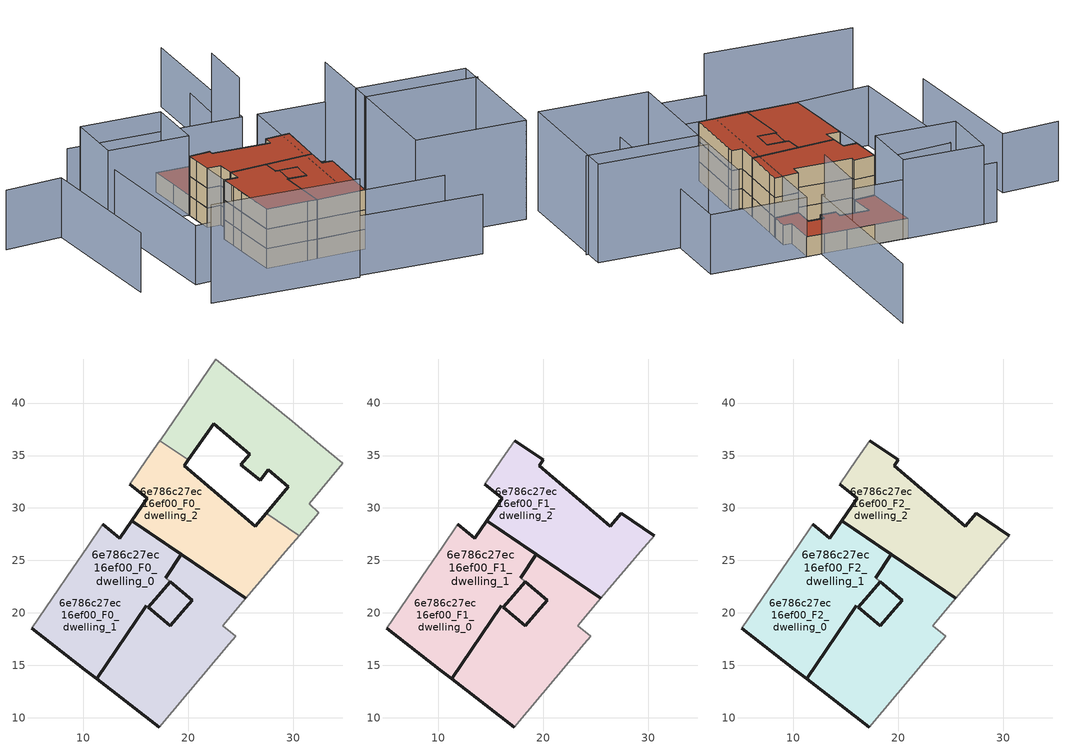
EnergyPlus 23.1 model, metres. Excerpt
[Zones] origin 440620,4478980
6e786c27ec16ef00_F0_dwelling_0
 floor ground (EU_floor_Construction): 16.17,20.53 17.13,21.65 18.28,22.97 17.82,23.36 19.34,25.58 14.62,28.8 13.47,27.1 11.84,28.43 10.35,26.28 8.96,24.26 5.06,18.53 10.11,14.6 11.25,13.73 15.99,20.67 15.99,20.68 z0; 11.25,13.73 15.99,20.68 15.99,20.67 z0; 23.88,17.04 24.49,17.76 23.27,18.78 25.48,21.39 19.34,25.58 17.83,23.36 17.82,23.36 18.28,22.97 20.37,21.22 19.41,20.09 18.28,18.76 16.17,20.53 15.99,20.68 11.25,13.73 17.22,9.13 z0; 19.41,20.09 20.37,21.22 18.28,22.97 17.13,21.65 16.17,20.53 18.28,18.76 z0; 17.83,23.36 19.34,25.58 17.82,23.36 z0
 wall outside (EU_wall_Construction): 18.28,22.97 17.13,21.65 16.17,20.53 / 15.99,20.68 11.25,13.73 10.11,14.6 5.06,18.53 / 11.84,28.43 13.47,27.1 14.62,28.8 19.34,25.58 17.82,23.36 z0:3
 wall adiabatic (EU_wall_Construction): 5.06,18.53 8.96,24.26 10.35,26.28 11.84,28.43 z0:3
 wall to 6e786c27ec16ef00_F0_dwelling_1 (EU_wall_Construction): 17.82,23.36 18.28,22.97 / 16.17,20.53 15.99,20.68 z0:3
6e786c27ec16ef00_F0_dwelling_1
 floor ground (EU_floor_Construction): 16.17,20.53 17.13,21.65 18.28,22.97 17.82,23.36 19.34,25.58 14.62,28.8 13.47,27.1 11.84,28.43 10.35,26.28 8.96,24.26 5.06,18.53 10.11,14.6 11.25,13.73 15.99,20.67 15.99,20.68 z0; 11.25,13.73 15.99,20.68 15.99,20.67 z0; 23.88,17.04 24.49,17.76 23.27,18.78 25.48,21.39 19.34,25.58 17.83,23.36 17.82,23.36 18.28,22.97 20.37,21.22 19.41,20.09 18.28,18.76 16.17,20.53 15.99,20.68 11.25,13.73 17.22,9.13 z0; 19.41,20.09 20.37,21.22 18.28,22.97 17.13,21.65 16.17,20.53 18.28,18.76 z0; 17.83,23.36 19.34,25.58 17.82,23.36 z0
 wall outside (EU_wall_Construction): 17.22,9.13 11.25,13.73 15.99,20.67 15.99,20.68 / 16.17,20.53 18.28,18.76 19.41,20.09 20.37,21.22 18.28,22.97 / 17.82,23.36 17.83,23.36 19.34,25.58 25.48,21.39 z0:3
 wall adiabatic (EU_wall_Construction): 25.48,21.39 23.27,18.78 24.49,17.76 23.88,17.04 17.22,9.13 z0:3
6e786c27ec16ef00_F0_dwelling_2
 floor ground (EU_floor_Construction): 29.26,25.86 30.54,27.36 27.4,29.5 26.38,28.28 19.58,34.04 19.97,34.58 17.28,36.41 16.04,34.63 14.43,32.25 16.08,30.94 14.62,28.8 25.48,21.39 z0
 wall outside (EU_wall_Construction): 19.97,34.58 19.58,34.04 26.38,28.28 27.4,29.5 / 25.48,21.39 14.62,28.8 16.08,30.94 14.43,32.25 z0:3
 wall adiabatic (EU_wall_Construction): 30.54,27.36 29.26,25.86 25.48,21.39 / 14.43,32.25 16.04,34.63 17.28,36.41 z0:3
 wall to 6e786c27ec16ef00_F0_dwelling_3 (EU_wall_Construction): 17.28,36.41 19.96,34.58 / 27.4,29.5 30.54,27.36 z0:3
6e786c27ec16ef00_F0_dwelling_3
 floor ground (EU_floor_Construction): 32.44,29.57 31.5,30.42 34.72,34.28 32.58,36.05 29.91,38.26 22.62,44.2 19.84,40.14 17.36,36.53 17.28,36.41 19.97,34.58 22.4,38.01 25.83,35.1 24.99,34.11 26.83,32.62 27.61,33.62 29.51,32.02 27.4,29.5 30.54,27.36 z0
 wall outside (EU_wall_Construction): 27.4,29.5 29.51,32.02 27.61,33.62 26.83,32.62 24.99,34.11 25.83,35.1 22.4,38.01 19.97,34.58 z0:3
 wall adiabatic (EU_wall_Construction): 17.28,36.41 17.36,36.53 19.84,40.14 22.62,44.2 29.91,38.26 32.58,36.05 34.72,34.28 31.5,30.42 32.44,29.57 30.54,27.36 z0:3
 roof outside (EU_roof_Construction): 29.91,38.26 32.58,36.05 34.72,34.28 31.5,30.42 32.44,29.57 30.54,27.36 27.4,29.5 29.51,32.02 27.61,33.62 26.83,32.62 24.99,34.11 25.83,35.1 22.4,38.01 19.97,34.58 17.28,36.41 17.36,36.53 19.84,40.14 22.62,44.2 z3
6e786c27ec16ef00_F1_dwelling_0
 floor outside (EU_floor_Construction): 23.88,17.04 24.49,17.76 23.27,18.78 25.48,21.39 19.34,25.58 17.83,23.36 17.82,23.36 18.28,22.97 20.37,21.22 19.41,20.09 18.28,18.76 16.17,20.53 15.99,20.68 11.25,13.73 17.22,9.13 z3; 16.17,20.53 17.13,21.65 18.28,22.97 17.82,23.36 19.34,25.58 14.62,28.8 13.47,27.1 11.84,28.43 10.35,26.28 8.96,24.26 5.06,18.53 10.11,14.6 11.25,13.73 15.99,20.67 15.99,20.68 z3; 19.41,20.09 20.37,21.22 18.28,22.97 17.13,21.65 16.17,20.53 18.28,18.76 z3; 17.83,23.36 19.34,25.58 17.82,23.36 z3; 11.25,13.73 15.99,20.68 15.99,20.67 z3
 wall outside (EU_wall_Construction): 18.28,22.97 17.13,21.65 16.17,20.53 / 15.99,20.68 11.25,13.73 10.11,14.6 5.06,18.53 / 11.84,28.43 13.47,27.1 14.62,28.8 19.34,25.58 17.82,23.36 z3:6
 wall adiabatic (EU_wall_Construction): 5.06,18.53 8.96,24.26 10.35,26.28 11.84,28.43 z3:6
 wall to 6e786c27ec16ef00_F1_dwelling_1 (EU_wall_Construction): 17.82,23.36 18.28,22.97 / 16.17,20.53 15.99,20.68 z3:6
6e786c27ec16ef00_F1_dwelling_1
 floor to 6e786c27ec16ef00_F0_dwelling_1 (EU_floor_Construction): 23.88,17.04 24.49,17.76 23.27,18.78 25.48,21.39 19.34,25.58 17.83,23.36 17.82,23.36 18.28,22.97 20.37,21.22 19.41,20.09 18.28,18.76 16.17,20.53 15.99,20.68 11.25,13.73 17.22,9.13 z3; 11.25,13.73 15.99,20.68 15.99,20.67 z3; 16.17,20.53 17.13,21.65 18.28,22.97 17.82,23.36 19.34,25.58 14.62,28.8 13.47,27.1 11.84,28.43 10.35,26.28 8.96,24.26 5.06,18.53 10.11,14.6 11.25,13.73 15.99,20.67 15.99,20.68 z3; 17.83,23.36 19.34,25.58 17.82,23.36 z3; 19.41,20.09 20.37,21.22 18.28,22.97 17.13,21.65 16.17,20.53 18.28,18.76 z3
 wall outside (EU_wall_Construction): 17.22,9.13 11.25,13.73 15.99,20.67 15.99,20.68 / 16.17,20.53 18.28,18.76 19.41,20.09 20.37,21.22 18.28,22.97 / 17.82,23.36 17.83,23.36 19.34,25.58 25.48,21.39 z3:6
 wall adiabatic (EU_wall_Construction): 25.48,21.39 23.27,18.78 24.49,17.76 23.88,17.04 17.22,9.13 z3:6
6e786c27ec16ef00_F1_dwelling_2
 floor to 6e786c27ec16ef00_F0_dwelling_2 (EU_floor_Construction): 29.26,25.86 30.54,27.36 27.4,29.5 26.38,28.28 19.58,34.04 19.96,34.58 17.28,36.41 16.04,34.63 14.43,32.25 16.07,30.94 14.62,28.8 25.48,21.39 z3
 wall outside (EU_wall_Construction): 17.28,36.41 19.97,34.58 19.58,34.04 26.38,28.28 27.4,29.5 30.54,27.36 / 25.48,21.39 14.62,28.8 16.08,30.94 14.43,32.25 z3:6
 wall adiabatic (EU_wall_Construction): 30.54,27.36 29.26,25.86 25.48,21.39 / 14.43,32.25 16.04,34.63 17.28,36.41 z3:6
6e786c27ec16ef00_F2_dwelling_0
 floor outside (EU_floor_Construction): 23.88,17.04 24.49,17.76 23.27,18.78 25.48,21.39 19.34,25.58 17.83,23.36 17.82,23.36 18.28,22.97 20.37,21.22 19.41,20.09 18.28,18.76 16.17,20.53 15.99,20.68 11.25,13.73 17.22,9.13 z6; 16.17,20.53 17.13,21.65 18.28,22.97 17.82,23.36 19.34,25.58 14.62,28.8 13.47,27.1 11.84,28.43 10.35,26.28 8.96,24.26 5.06,18.53 10.11,14.6 11.25,13.73 15.99,20.67 15.99,20.68 z6; 19.41,20.09 20.37,21.22 18.28,22.97 17.13,21.65 16.17,20.53 18.28,18.76 z6; 17.83,23.36 19.34,25.58 17.82,23.36 z6; 11.25,13.73 15.99,20.68 15.99,20.67 z6
 wall outside (EU_wall_Construction): 18.28,22.97 17.13,21.65 16.17,20.53 / 15.99,20.68 11.25,13.73 10.11,14.6 5.06,18.53 / 11.84,28.43 13.47,27.1 14.62,28.8 19.34,25.58 17.82,23.36 z6:9
 wall adiabatic (EU_wall_Construction): 5.06,18.53 8.96,24.26 10.35,26.28 11.84,28.43 z6:9
 wall to 6e786c27ec16ef00_F2_dwelling_1 (EU_wall_Construction): 17.82,23.36 18.28,22.97 / 16.17,20.53 15.99,20.68 z6:9
 roof outside (EU_roof_Construction): 15.99,20.68 11.25,13.73 15.99,20.67 z9; 19.34,25.58 17.82,23.36 18.28,22.97 17.13,21.65 16.17,20.53 15.99,20.68 15.99,20.67 11.25,13.73 10.11,14.6 5.06,18.53 8.96,24.26 10.35,26.28 11.84,28.43 13.47,27.1 14.62,28.8 z9; 25.48,21.39 23.27,18.78 24.49,17.76 23.88,17.04 17.22,9.13 11.25,13.73 15.99,20.68 16.17,20.53 18.28,18.76 19.41,20.09 20.37,21.22 18.28,22.97 17.82,23.36 17.83,23.36 19.34,25.58 z9; 19.34,25.58 17.83,23.36 17.82,23.36 z9; 20.37,21.22 19.41,20.09 18.28,18.76 16.17,20.53 17.13,21.65 18.28,22.97 z9
6e786c27ec16ef00_F2_dwelling_1
 floor to 6e786c27ec16ef00_F1_dwelling_1 (EU_floor_Construction): 23.88,17.04 24.49,17.76 23.27,18.78 25.48,21.39 19.34,25.58 17.83,23.36 17.82,23.36 18.28,22.97 20.37,21.22 19.41,20.09 18.28,18.76 16.17,20.53 15.99,20.68 11.25,13.73 17.22,9.13 z6; 11.25,13.73 15.99,20.68 15.99,20.67 z6; 16.17,20.53 17.13,21.65 18.28,22.97 17.82,23.36 19.34,25.58 14.62,28.8 13.47,27.1 11.84,28.43 10.35,26.28 8.96,24.26 5.06,18.53 10.11,14.6 11.25,13.73 15.99,20.67 15.99,20.68 z6; 17.83,23.36 19.34,25.58 17.82,23.36 z6; 19.41,20.09 20.37,21.22 18.28,22.97 17.13,21.65 16.17,20.53 18.28,18.76 z6
 wall outside (EU_wall_Construction): 17.22,9.13 11.25,13.73 15.99,20.67 15.99,20.68 / 16.17,20.53 18.28,18.76 19.41,20.09 20.37,21.22 18.28,22.97 / 17.82,23.36 17.83,23.36 19.34,25.58 25.48,21.39 z6:9
 wall adiabatic (EU_wall_Construction): 25.48,21.39 23.27,18.78 24.49,17.76 23.88,17.04 17.22,9.13 z6:9
 roof outside (EU_roof_Construction): 15.99,20.68 11.25,13.73 15.99,20.67 z9; 19.34,25.58 17.82,23.36 18.28,22.97 17.13,21.65 16.17,20.53 15.99,20.68 15.99,20.67 11.25,13.73 10.11,14.6 5.06,18.53 8.96,24.26 10.35,26.28 11.84,28.43 13.47,27.1 14.62,28.8 z9; 25.48,21.39 23.27,18.78 24.49,17.76 23.88,17.04 17.22,9.13 11.25,13.73 15.99,20.68 16.17,20.53 18.28,18.76 19.41,20.09 20.37,21.22 18.28,22.97 17.82,23.36 17.83,23.36 19.34,25.58 z9; 19.34,25.58 17.83,23.36 17.82,23.36 z9; 20.37,21.22 19.41,20.09 18.28,18.76 16.17,20.53 17.13,21.65 18.28,22.97 z9
6e786c27ec16ef00_F2_dwelling_2
 floor to 6e786c27ec16ef00_F1_dwelling_2 (EU_floor_Construction): 29.26,25.86 30.54,27.36 27.4,29.5 26.38,28.28 19.58,34.04 19.96,34.58 17.28,36.41 16.04,34.63 14.43,32.25 16.07,30.94 14.62,28.8 25.48,21.39 z6
 wall outside (EU_wall_Construction): 17.28,36.41 19.97,34.58 19.58,34.04 26.38,28.28 27.4,29.5 30.54,27.36 / 25.48,21.39 14.62,28.8 16.08,30.94 14.43,32.25 z6:9
 wall adiabatic (EU_wall_Construction): 30.54,27.36 29.26,25.86 25.48,21.39 / 14.43,32.25 16.04,34.63 17.28,36.41 z6:9
 roof outside (EU_roof_Construction): 27.4,29.5 30.54,27.36 29.26,25.86 25.48,21.39 14.62,28.8 16.08,30.94 14.43,32.25 16.04,34.63 17.28,36.41 19.97,34.58 19.58,34.04 26.38,28.28 z9
shading: 47.42,6.31 34.14,17.27 / 34.14,17.27 42.72,27.67 / -9.28,20.17 7.93,5.53 / 32.58,36.05 38.73,43.29 / 23.42,4.35 36.29,19.86 / 36.29,19.86 49.28,9.08 / 49.28,9.08 36.42,-6.43 / 36.42,-6.43 23.42,4.35 z0:15; 8.4,6.08 22.92,-6.29 / 49.95,56.52 32.93,35.76 / 32.93,35.76 12.12,52.83 / -4.65,54.18 2.63,49.17 / 2.63,49.17 -10.01,30.79 / 34.7,34.29 46.05,24.92 / 46.05,24.92 26.6,1.38 / 26.6,1.38 15.25,10.75 / 15.25,10.75 34.7,34.29 / 18.06,37.56 5.06,18.53 / 5.06,18.53 -4.35,24.96 / -4.35,24.96 8.65,43.99 / 8.65,43.99 18.06,37.56 z0:9; 38.63,43.33 43.51,48.95 z0:6; 13.68,51.55 23.25,43.74 / 23.25,43.74 17.36,36.53 / 17.36,36.53 7.79,44.34 / 7.79,44.34 13.68,51.55 z0:12
[Building]
EU S2 Campaign: North Axis=0; Terrain=City; Solar Distribution=FullExterior
[Site:Location]
Madrid: Latitude=40.5; Longitude=-3.5; Time Zone=1; Elevation=609
[SizingPeriod:WeatherFileDays]
AnnualSizingPeriod: Begin Month=1; Begin Day of Month=1; End Month=12; End Day of Month=31; Day of Week for Start Day=Monday; Use Weather File Daylight Saving Period=No; Use Weather File Rain and Snow Indicators=No
[MATERIAL]
EU_InternalMass_Material: Roughness=MediumRough; Thickness=0.1; Conductivity=1; Density=1800; Specific Heat=900; Thermal Absorptance=0.9; Solar Absorptance=0.7; Visible Absorptance=0.7
[MATERIAL:NOMASS] Roughness=MediumRough; Thermal Absorptance=0.9; Solar Absorptance=0.7; Visible Absorptance=0.7
Name | Thermal Resistance
EU_wall_NoMass | 0.419739
EU_roof_NoMass | 0.352165
EU_floor_NoMass | 0.608284
[CONSTRUCTION]
EU_wall_Construction: EU_wall_NoMass
EU_roof_Construction: EU_roof_NoMass
EU_floor_Construction: EU_floor_NoMass
EU_InternalMass_Construction: EU_InternalMass_Material
[ZONE] Type=1; Multiplier=1; Ceiling Height=autocalculate; Floor Area=autocalculate; Part of Total Floor Area=Yes
Name | Volume
6e786c27ec16ef00_F0_dwelling_0; 6e786c27ec16ef00_F1_dwelling_0; 6e786c27ec16ef00_F2_dwelling_0; 6e786c27ec16ef00_F0_dwelling_1; 6e786c27ec16ef00_F1_dwelling_1; 6e786c27ec16ef00_F2_dwelling_1 | 664.011
6e786c27ec16ef00_F0_dwelling_2; 6e786c27ec16ef00_F1_dwelling_2; 6e786c27ec16ef00_F2_dwelling_2 | 318.719
6e786c27ec16ef00_F0_dwelling_3 | 318.721
[INTERNALMASS] Construction=EU_InternalMass_Construction
Name | Zone or ZoneList | Surface Area
6e786c27ec16ef00_F0_dwelling_0_EU_InternalMass | 6e786c27ec16ef00_F0_dwelling_0 | 107.563
6e786c27ec16ef00_F0_dwelling_1_EU_InternalMass | 6e786c27ec16ef00_F0_dwelling_1 | 104.911
6e786c27ec16ef00_F0_dwelling_2_EU_InternalMass | 6e786c27ec16ef00_F0_dwelling_2 | 106.24
6e786c27ec16ef00_F0_dwelling_3_EU_InternalMass | 6e786c27ec16ef00_F0_dwelling_3 | 106.241
6e786c27ec16ef00_F1_dwelling_0_EU_InternalMass | 6e786c27ec16ef00_F1_dwelling_0 | 142.812
6e786c27ec16ef00_F1_dwelling_1_EU_InternalMass | 6e786c27ec16ef00_F1_dwelling_1 | 141.012
6e786c27ec16ef00_F1_dwelling_2_EU_InternalMass | 6e786c27ec16ef00_F1_dwelling_2 | 141.137
6e786c27ec16ef00_F2_dwelling_0_EU_InternalMass | 6e786c27ec16ef00_F2_dwelling_0 | 142.812
6e786c27ec16ef00_F2_dwelling_1_EU_InternalMass | 6e786c27ec16ef00_F2_dwelling_1 | 141.012
6e786c27ec16ef00_F2_dwelling_2_EU_InternalMass | 6e786c27ec16ef00_F2_dwelling_2 | 141.137
[OTHEREQUIPMENT] Fuel Type=Electricity; Design Level Calculation Method=Watts/Area; Power per Zone Floor Area=1; Fraction Latent=0; Fraction Radiant=0; Fraction Lost=0; Carbon Dioxide Generation Rate=0; EndUse Subcategory=EU_Step8_InternalGains
Name | Zone or ZoneList or Space or SpaceList | Schedule
EU_Step8_InternalGain_6e786c27ec16ef00_F0_dwelling_0_f000 | 6e786c27ec16ef00_F0_dwelling_0 | EU_Step8_GainSchedule_6e786c27ec16ef00_F0_dwelling_0_f000
EU_Step8_InternalGain_6e786c27ec16ef00_F0_dwelling_1_f000 | 6e786c27ec16ef00_F0_dwelling_1 | EU_Step8_GainSchedule_6e786c27ec16ef00_F0_dwelling_1_f000
EU_Step8_InternalGain_6e786c27ec16ef00_F0_dwelling_2_f000 | 6e786c27ec16ef00_F0_dwelling_2 | EU_Step8_GainSchedule_6e786c27ec16ef00_F0_dwelling_2_f000
EU_Step8_InternalGain_6e786c27ec16ef00_F0_dwelling_3_f000 | 6e786c27ec16ef00_F0_dwelling_3 | EU_Step8_GainSchedule_6e786c27ec16ef00_F0_dwelling_3_f000
EU_Step8_InternalGain_6e786c27ec16ef00_F1_dwelling_0_f000 | 6e786c27ec16ef00_F1_dwelling_0 | EU_Step8_GainSchedule_6e786c27ec16ef00_F1_dwelling_0_f000
EU_Step8_InternalGain_6e786c27ec16ef00_F1_dwelling_1_f000 | 6e786c27ec16ef00_F1_dwelling_1 | EU_Step8_GainSchedule_6e786c27ec16ef00_F1_dwelling_1_f000
EU_Step8_InternalGain_6e786c27ec16ef00_F1_dwelling_2_f000 | 6e786c27ec16ef00_F1_dwelling_2 | EU_Step8_GainSchedule_6e786c27ec16ef00_F1_dwelling_2_f000
EU_Step8_InternalGain_6e786c27ec16ef00_F2_dwelling_0_f000 | 6e786c27ec16ef00_F2_dwelling_0 | EU_Step8_GainSchedule_6e786c27ec16ef00_F2_dwelling_0_f000
EU_Step8_InternalGain_6e786c27ec16ef00_F2_dwelling_1_f000 | 6e786c27ec16ef00_F2_dwelling_1 | EU_Step8_GainSchedule_6e786c27ec16ef00_F2_dwelling_1_f000
EU_Step8_InternalGain_6e786c27ec16ef00_F2_dwelling_2_f000 | 6e786c27ec16ef00_F2_dwelling_2 | EU_Step8_GainSchedule_6e786c27ec16ef00_F2_dwelling_2_f000
[ZONEVENTILATION:DESIGNFLOWRATE] Schedule=EU_AlwaysOn; Design Flow Rate Calculation Method=AirChanges/Hour; Air Changes per Hour=0.703302; Ventilation Type=Natural; Fan Pressure Rise=0; Fan Total Efficiency=1; Constant Term Coefficient=1; Temperature Term Coefficient=0; Velocity Term Coefficient=0; Velocity Squared Term Coefficient=0; Minimum Indoor Temperature=-100; Maximum Indoor Temperature=100; Delta Temperature=-100; Minimum Outdoor Temperature=-100; Maximum Outdoor Temperature=100; Maximum Wind Speed=40
Name | Zone or ZoneList or Space or SpaceList
EU_ConstantAir_6e786c27ec16ef00_F0_dwelling_0 | 6e786c27ec16ef00_F0_dwelling_0
EU_ConstantAir_6e786c27ec16ef00_F0_dwelling_1 | 6e786c27ec16ef00_F0_dwelling_1
EU_ConstantAir_6e786c27ec16ef00_F0_dwelling_2 | 6e786c27ec16ef00_F0_dwelling_2
EU_ConstantAir_6e786c27ec16ef00_F0_dwelling_3 | 6e786c27ec16ef00_F0_dwelling_3
EU_ConstantAir_6e786c27ec16ef00_F1_dwelling_0 | 6e786c27ec16ef00_F1_dwelling_0
EU_ConstantAir_6e786c27ec16ef00_F1_dwelling_1 | 6e786c27ec16ef00_F1_dwelling_1
EU_ConstantAir_6e786c27ec16ef00_F1_dwelling_2 | 6e786c27ec16ef00_F1_dwelling_2
EU_ConstantAir_6e786c27ec16ef00_F2_dwelling_0 | 6e786c27ec16ef00_F2_dwelling_0
EU_ConstantAir_6e786c27ec16ef00_F2_dwelling_1 | 6e786c27ec16ef00_F2_dwelling_1
EU_ConstantAir_6e786c27ec16ef00_F2_dwelling_2 | 6e786c27ec16ef00_F2_dwelling_2
[HVACTEMPLATE:THERMOSTAT] Constant Heating Setpoint=20; Constant Cooling Setpoint=50
EU_HeatOnly_6e786c27ec16ef00_F0_dwelling_0; EU_HeatOnly_6e786c27ec16ef00_F0_dwelling_1; EU_HeatOnly_6e786c27ec16ef00_F0_dwelling_2; EU_HeatOnly_6e786c27ec16ef00_F0_dwelling_3; EU_HeatOnly_6e786c27ec16ef00_F1_dwelling_0; EU_HeatOnly_6e786c27ec16ef00_F1_dwelling_1; EU_HeatOnly_6e786c27ec16ef00_F1_dwelling_2; EU_HeatOnly_6e786c27ec16ef00_F2_dwelling_0; EU_HeatOnly_6e786c27ec16ef00_F2_dwelling_1; EU_HeatOnly_6e786c27ec16ef00_F2_dwelling_2
[HVACTEMPLATE:ZONE:IDEALLOADSAIRSYSTEM] System Availability Schedule=EU_AlwaysOn; Maximum Heating Supply Air Temperature=50; Minimum Cooling Supply Air Temperature=13; Maximum Heating Supply Air Humidity Ratio=0.0156; Minimum Cooling Supply Air Humidity Ratio=0.0077; Heating Limit=NoLimit; Cooling Limit=NoLimit; Heating Availability Schedule=EU_AlwaysOn; Cooling Availability Schedule=EU_CoolingOff; Dehumidification Control Type=ConstantSensibleHeatRatio; Cooling Sensible Heat Ratio=0.7; Dehumidification Setpoint=60; Humidification Control Type=None; Humidification Setpoint=30; Outdoor Air Method=None; Outdoor Air Flow Rate per Person=0.00944; Outdoor Air Flow Rate per Zone Floor Area=0; Outdoor Air Flow Rate per Zone=0; Demand Controlled Ventilation Type=None; Outdoor Air Economizer Type=NoEconomizer; Heat Recovery Type=None; Sensible Heat Recovery Effectiveness=0.7; Latent Heat Recovery Effectiveness=0.65
Name | Template Thermostat
6e786c27ec16ef00_F0_dwelling_0 | EU_HeatOnly_6e786c27ec16ef00_F0_dwelling_0
6e786c27ec16ef00_F0_dwelling_1 | EU_HeatOnly_6e786c27ec16ef00_F0_dwelling_1
6e786c27ec16ef00_F0_dwelling_2 | EU_HeatOnly_6e786c27ec16ef00_F0_dwelling_2
6e786c27ec16ef00_F0_dwelling_3 | EU_HeatOnly_6e786c27ec16ef00_F0_dwelling_3
6e786c27ec16ef00_F1_dwelling_0 | EU_HeatOnly_6e786c27ec16ef00_F1_dwelling_0
6e786c27ec16ef00_F1_dwelling_1 | EU_HeatOnly_6e786c27ec16ef00_F1_dwelling_1
6e786c27ec16ef00_F1_dwelling_2 | EU_HeatOnly_6e786c27ec16ef00_F1_dwelling_2
6e786c27ec16ef00_F2_dwelling_0 | EU_HeatOnly_6e786c27ec16ef00_F2_dwelling_0
6e786c27ec16ef00_F2_dwelling_1 | EU_HeatOnly_6e786c27ec16ef00_F2_dwelling_1
6e786c27ec16ef00_F2_dwelling_2 | EU_HeatOnly_6e786c27ec16ef00_F2_dwelling_2
[SIZING:ZONE] Zone Cooling Design Supply Air Temperature Input Method=SupplyAirTemperature; Zone Cooling Design Supply Air Temperature=13; Zone Heating Design Supply Air Temperature Input Method=SupplyAirTemperature; Zone Heating Design Supply Air Temperature=50; Zone Cooling Design Supply Air Humidity Ratio=0.008; Zone Heating Design Supply Air Humidity Ratio=0.008; Cooling Design Air Flow Method=DesignDay; Cooling Design Air Flow Rate=0; Cooling Minimum Air Flow per Zone Floor Area=0.000762; Cooling Minimum Air Flow=0; Cooling Minimum Air Flow Fraction=0.2; Heating Design Air Flow Method=DesignDay; Heating Design Air Flow Rate=0; Heating Maximum Air Flow per Zone Floor Area=0.002032; Heating Maximum Air Flow=0.141576; Heating Maximum Air Flow Fraction=0.3; Account for Dedicated Outdoor Air System=No; Dedicated Outdoor Air System Control Strategy=NeutralSupplyAir; Dedicated Outdoor Air Low Setpoint Temperature for Design=autosize; Dedicated Outdoor Air High Setpoint Temperature for Design=autosize; Zone Load Sizing Method=Sensible Load Only No Latent Load; Zone Latent Cooling Design Supply Air Humidity Ratio Input Method=HumidityRatioDifference; Zone Cooling Design Supply Air Humidity Ratio Difference=0.005; Zone Latent Heating Design Supply Air Humidity Ratio Input Method=HumidityRatioDifference; Zone Humidification Design Supply Air Humidity Ratio Difference=0.005
6e786c27ec16ef00_F0_dwelling_0; 6e786c27ec16ef00_F0_dwelling_1; 6e786c27ec16ef00_F0_dwelling_2; 6e786c27ec16ef00_F0_dwelling_3; 6e786c27ec16ef00_F1_dwelling_0; 6e786c27ec16ef00_F1_dwelling_1; 6e786c27ec16ef00_F1_dwelling_2; 6e786c27ec16ef00_F2_dwelling_0; 6e786c27ec16ef00_F2_dwelling_1; 6e786c27ec16ef00_F2_dwelling_2
[SCHEDULE:CONSTANT]
Name | Hourly Value
EU_AlwaysOn | 1
EU_CoolingOff | 0
[SCHEDULE:FILE] Column Number=1; Rows to Skip at Top=0; Number of Hours of Data=8760; Column Separator=Comma; Interpolate to Timestep=No; Minutes per Item=60; Adjust Schedule for Daylight Savings=Yes
Name | File
EU_Step8_GainSchedule_6e786c27ec16ef00_F0_dwelling_0_f000 | ../../schedules/6e786c27ec16ef00/6e786c27ec16ef00_F0_dwelling_0_f000_gain.csv
EU_Step8_GainSchedule_6e786c27ec16ef00_F0_dwelling_1_f000 | ../../schedules/6e786c27ec16ef00/6e786c27ec16ef00_F0_dwelling_1_f000_gain.csv
EU_Step8_GainSchedule_6e786c27ec16ef00_F0_dwelling_2_f000 | ../../schedules/6e786c27ec16ef00/6e786c27ec16ef00_F0_dwelling_2_f000_gain.csv
EU_Step8_GainSchedule_6e786c27ec16ef00_F0_dwelling_3_f000 | ../../schedules/6e786c27ec16ef00/6e786c27ec16ef00_F0_dwelling_3_f000_gain.csv
EU_Step8_GainSchedule_6e786c27ec16ef00_F1_dwelling_0_f000 | ../../schedules/6e786c27ec16ef00/6e786c27ec16ef00_F1_dwelling_0_f000_gain.csv
EU_Step8_GainSchedule_6e786c27ec16ef00_F1_dwelling_1_f000 | ../../schedules/6e786c27ec16ef00/6e786c27ec16ef00_F1_dwelling_1_f000_gain.csv
EU_Step8_GainSchedule_6e786c27ec16ef00_F1_dwelling_2_f000 | ../../schedules/6e786c27ec16ef00/6e786c27ec16ef00_F1_dwelling_2_f000_gain.csv
EU_Step8_GainSchedule_6e786c27ec16ef00_F2_dwelling_0_f000 | ../../schedules/6e786c27ec16ef00/6e786c27ec16ef00_F2_dwelling_0_f000_gain.csv
EU_Step8_GainSchedule_6e786c27ec16ef00_F2_dwelling_1_f000 | ../../schedules/6e786c27ec16ef00/6e786c27ec16ef00_F2_dwelling_1_f000_gain.csv
EU_Step8_GainSchedule_6e786c27ec16ef00_F2_dwelling_2_f000 | ../../schedules/6e786c27ec16ef00/6e786c27ec16ef00_F2_dwelling_2_f000_gain.csv
